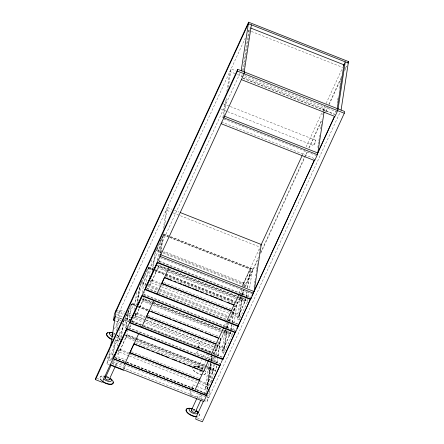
<?xml version="1.0" encoding="UTF-8"?>
<svg xmlns="http://www.w3.org/2000/svg" width="444" height="444" viewBox="0 0 444 444"><rect width="100%" height="100%" fill="white"/><g stroke="black" fill="none" stroke-linecap="round" stroke-linejoin="round"><path stroke-width="0.33" stroke-dasharray="2.22 1.67" d="M109.452 364.729L106.893 363.719L107.875 357.254L109.568 353.579L113.409 355.095M106.893 363.719L108.58 360.045L110.057 350.36M111.91 359.041L114.719 340.631M116.178 331.085L118.986 312.67L245.293 38.062M113.02 357.081L116.145 336.624M117.288 329.121L120.202 310.029L124.703 311.805M117.377 346.081L120.052 328.566M116.744 353.685L118.243 354.279L119.17 348.213M120.235 341.031L123.321 320.823M128.899 355.872L118.592 351.809L119.714 348.029M121.256 337.923L124.031 319.73M120.069 350.31L126.163 336.413L205.339 367.626M130.653 321.228L124.858 318.942L125.003 317.971L211.283 351.992M125.819 328.183L128.594 309.99M125.857 328.094L128.532 310.578M126.163 336.413L126.018 337.379L135.67 341.186M126.784 335.708L127.65 330.231M128.943 321.556L131.763 303.28L124.886 318.226M123.737 368.992L124.525 363.814M128.904 326.235L130.186 326.74L130.58 324.153M124.104 369.058L125.225 366.611L125.524 364.668M132.073 321.772L132.368 319.835M134.005 309.934L136.78 291.747M145.521 319.73L135.215 315.667L135.731 312.299M136.863 304.889L139.638 286.696M133.372 317.543L134.871 318.132L135.692 312.743M136.924 304.662L139.805 285.797L148.385 267.133L152.891 268.914M135.215 315.667L136.336 311.882M137.879 301.776L140.654 283.588M136.691 314.163L142.79 300.266L221.961 331.485M147.275 285.081L141.481 282.8L141.63 281.829M142.341 292.713L145.216 273.848M142.79 300.266L142.641 301.237L152.298 305.045M143.412 299.561L143.762 297.452M143.823 296.864L144.583 292.063M145.571 285.414L148.385 267.133M149.173 277.4L151.848 259.884M148.646 284.338L150.144 284.926L151.065 278.865M152.237 271.007L155.078 252.592L163.658 233.927L252.558 268.981L249.534 288.606M160.795 286.524L150.488 282.462L151.299 280.697L151.709 278.005M153.047 269.242L156.033 249.706M151.965 280.958L158.064 267.06L167.715 270.868M162.548 251.876L156.754 249.595L156.904 248.623M157.509 260.178L160.534 240.554M159.08 256.482L161.894 238.073M163.348 228.527L166.156 210.117L170.663 211.888M158.064 267.06L157.914 268.032L167.571 271.839M160.295 253.84L163.314 234.066M164.463 226.562L167.377 207.47L171.878 209.246M158.686 266.356L158.93 264.918M159.341 262.226L159.751 259.529M160.784 252.791L163.658 233.927M222.81 117.932L225.619 99.517M226.867 91.336L229.887 71.562L236.319 74.098M223.92 115.967L226.834 96.875M228.294 87.329L231.102 68.914L235.603 70.69M203.163 400.083L190.354 395.038L191.048 390.509M214.829 356.499L213.42 359.562L196.775 352.997L197.069 351.054M197.563 347.824L199.45 342.857L198.562 348.679M192.441 388.778L193.035 384.893L207.12 390.448M241.73 76.79L242.147 74.065M242.668 70.651L248.807 30.42L250.738 31.18M243.467 70.735L244.194 65.962M244.3 65.279L244.716 62.554M244.822 61.871L245.865 55.05M245.965 54.368L246.381 51.643M246.487 50.96L247.53 44.139M247.63 43.457L248.046 40.731M248.152 40.049L249.195 33.228M249.295 32.551L249.711 29.82M216.444 365.956L215.723 370.668L207.143 389.327L205.145 388.539L209.052 362.942M209.463 360.245L210.079 356.205L212.077 356.993L211.461 361.033M206.965 384.576L213.065 370.673L205.983 367.882M129.543 356.127L206.821 386.602L210.628 361.671M210.728 361L211.655 354.934M206.321 392.651L210.9 362.648M211.005 361.965L211.838 356.51M206.821 386.602L207.631 384.837L210.922 363.281M211.333 360.584L211.954 356.543M207.143 389.327L211.05 363.73M207.642 389.327L211.599 363.414M211.699 362.731L212.637 356.593M203.802 400.338L207.004 401.598L207.992 395.132L209.679 391.458L207.759 390.703M213.42 359.562L213.814 356.97M214.208 354.384L214.408 353.091L225.08 329.892M209.94 389.743L208.691 397.924L113.092 360.228M211.089 382.24L213.792 364.513M214.208 361.782L214.835 357.692M215.112 355.888L216.095 349.417M213.065 370.673L212.915 371.645L205.833 368.853M213.686 369.969L217.943 342.257M216.4 366.039L215.684 370.757L205.317 366.672M216.916 362.67L217.532 358.63M217.943 355.938L220.618 338.417L219.619 338.028M216.855 363.259L217.577 358.541M217.987 355.849L220.657 338.334L218.664 337.545M221.983 330.436L232.351 334.526L223.765 353.185L221.767 352.397L225.263 329.492M225.369 328.815L226.29 322.755M223.593 348.429L229.687 334.532L222.605 331.74M146.165 319.985L223.449 350.455L226.74 328.899M226.84 328.221L227.661 322.832M223.449 350.455L224.259 348.69L227.034 330.503M227.445 327.805L228.061 323.765M228.477 321.073L229.093 317.027M223.765 353.185L227.162 330.952M227.572 328.255L228.288 323.543M229.687 334.532L229.537 335.498L222.461 332.706M230.308 333.827L230.825 330.458M230.924 329.781L231.957 323.043M232.057 322.372L234.526 306.205M230.658 331.718L230.353 333.738L221.767 352.397M230.763 331.041L231.685 324.98M232.101 322.283L234.565 306.116M232.556 333.178L232.306 334.615L221.945 330.525M232.967 330.48L233.683 325.768M234.055 323.16L237.285 302.186L235.287 301.398M237.257 297.23L247.619 301.321L239.039 319.98L237.041 319.192L240.537 296.287M240.642 295.61L241.564 289.549M238.866 315.223L244.96 301.326L168.359 271.123M163.192 252.131L243.656 283.855L243.8 282.884M230.991 314.202L238.722 317.249L242.013 295.693M242.113 295.016L242.835 290.298M243.451 286.258L244.466 283.15L163.964 251.409M238.722 317.249L239.532 315.484L242.307 297.297M242.718 294.6L243.334 290.559M243.956 286.519L244.466 283.15M239.039 319.98L242.43 297.746M242.946 294.378L243.562 290.337M244.96 301.326L244.811 302.292L237.734 299.5M245.582 300.621L246.098 297.252M246.198 296.575L247.025 291.186M247.536 287.817L250.521 268.281M245.932 298.507L245.626 300.533L237.041 319.192M246.037 297.835L246.958 291.775M247.58 287.729L250.56 268.193L241.974 286.852M247.891 299.384L247.58 301.404L237.213 297.319M248.301 296.692L248.956 292.563M254.012 286.685L254.429 283.96M254.534 283.278L254.95 280.547M255.056 279.87L255.261 278.505M255.677 275.774L255.888 274.414M256.305 271.684L256.615 269.641M256.721 268.959L257.137 266.228M257.237 265.545L257.553 263.503M259.007 253.957L259.424 251.226M259.529 250.544L259.74 249.184M317.843 147.447L318.259 144.722M318.365 144.039L318.781 141.314M318.886 140.631L319.303 137.901M319.408 137.218L319.719 135.176M320.657 129.038L320.968 126.995M321.073 126.312L321.384 124.265M322.844 114.719L323.26 111.988M323.36 111.311L323.776 108.58L236.963 74.348M324.264 110.711L324.891 106.616M335.831 112.449L336.041 111.083M337.29 102.897L337.601 100.855M337.706 100.172L338.017 98.124M339.471 88.578L339.888 85.853M339.993 85.17L340.409 82.44M340.515 81.763L340.72 80.397M341.136 77.667L341.347 76.307M248.19 31.763L250.216 27.356M114.447 328.854L119.031 318.886M123.182 321.939L124.603 318.848M124.858 318.942L131.613 304.251L137.407 306.532M141.481 282.8L148.241 268.104L154.035 270.39M156.754 249.595L163.514 234.898L169.308 237.185M99.878 377.661L100.005 377.378M240.038 73.227L108.808 358.541L111.805 359.723M119.841 339.371L119.974 339.083M157.492 260.4L158.303 258.636M130.186 326.74L131.03 324.903M118.243 354.279L126.829 335.62M134.871 318.132L143.451 299.472M150.144 284.926L158.724 266.267M115.512 365.923L116.367 364.052M196.775 352.997L198.462 349.323M198.052 367.71L201.776 359.612M202.925 357.12L204.64 353.38M191.342 388.567L193.035 384.893M202.037 369.33L206.338 359.99M206.621 359.363L208.913 354.379M190.354 395.038L192.047 391.364M214.036 347.175L214.907 345.282M223.598 326.39L225.336 322.61M238.95 293.007L240.687 289.227M242.135 286.08L260.389 246.398M302.392 155.073L304.423 150.666M306.16 146.886L321.806 112.876M322.96 110.356L324.997 105.938M326.146 103.424L342.374 68.154M243.656 283.855L250.41 269.164L169.952 237.435M213.503 353.896L220.657 338.334M228.699 320.846L237.285 302.186M243.972 287.64L252.558 268.981M226.235 327.372L227.977 323.598M229.132 321.079L241.009 295.254M241.303 294.622L243.329 290.215M244.777 287.063L258.68 256.832M260.711 252.425L306.771 152.281M308.796 147.869L321.833 119.53M325.602 111.339L327.339 107.559M328.788 104.412L341.247 77.328M345.299 68.509L346.747 65.362M226.013 328.832L215.873 350.877L143.423 322.305M226.307 328.199L228.333 323.793M229.493 321.273L241.37 295.449M241.658 294.822L243.684 290.409M245.427 286.63L258.169 258.919M260.778 253.252L307.42 151.848M309.157 148.068L321.9 120.352M325.668 112.166L327.694 107.759M329.143 104.606L340.731 79.415M344.788 70.596L346.814 66.189M205.744 373.238L205.872 372.954M197.081 397.913L198.512 394.799M205.145 388.539L213.725 369.88M201.065 399.533L202.497 396.42M199.323 415.279L199.456 414.996M207.004 401.598L339.926 112.61M196.309 366.217L198.962 366.711M120.824 320.651L120.873 320.668A2.159 0.949 24.7 0 1 119.02 319.02A2.159 0.949 24.7 0 1 120.696 318.57L121.218 318.748A2.159 0.949 24.7 0 1 121.728 318.992M113.708 336.241L113.664 336.225A2.159 0.949 24.7 0 1 113.153 335.98M200.655 394.644L200.699 394.655A2.159 0.949 24.7 0 1 202.508 396.287A2.159 0.949 24.7 0 1 200.832 396.736L200.311 396.559A2.159 0.949 24.7 0 1 198.501 394.927A2.159 0.949 24.7 0 1 200.177 394.483M251.382 31.435L342.701 67.438M244.772 75.585L336.735 111.849M242.912 77.978L335.52 114.491M242.951 78.338L334.571 114.463M223.215 103.741L229.642 106.271M230.286 106.527L315.817 140.254M221.14 109.102L226.928 111.383M227.572 111.638L313.747 145.615M223.992 119.12L316.594 155.633M221.384 121.911L314.94 158.797M174.448 210.262L178.949 212.032M173.232 212.904L260.051 247.136M163.62 234.016L168.126 235.792M170.701 236.807L252.519 269.07M163.47 234.987L169.264 237.274M169.908 237.523L250.372 269.253M156.238 248.357L161.411 250.399M156.072 250.377L243.656 284.909M160.262 257.675L252.869 294.189M159.424 261.161L250.405 297.036M159.013 261.522L250.066 297.425M168.526 269.103L158.83 265.384L168.487 269.192M169.17 269.358L238.045 296.514M238.689 296.77L245.771 299.561L238.65 296.858M169.131 269.447L238.006 296.603M156.726 265.479L167.094 269.569M167.738 269.819L236.613 296.975M157.187 265.762L167.049 269.652M167.693 269.908L236.569 297.064M168.215 272.089L237.09 299.25M155.467 269.93L165.124 273.732M165.767 273.987L234.643 301.143M148.346 267.221L153.496 269.253M154.14 269.508L165.085 273.82M165.729 274.076L234.604 301.232M236.247 301.881L237.246 302.275M154.679 270.646L235.137 302.37M148.196 268.193L153.99 270.479M154.634 270.729L235.098 302.458M166.001 276.423L233.649 303.102M163.941 282.556L231.59 309.229M152.114 279.992L160.484 283.289M231.935 311.46L239.016 314.252M151.299 280.697L239.532 315.484M161.438 286.78L230.347 313.947M141.608 281.818L146.137 283.605M148.69 284.615L227.905 315.845M147.919 285.337L159.507 289.904M160.151 290.16L228.383 317.06M140.798 283.583L145.305 285.359M147.88 286.374L158.83 290.692M159.474 290.948L227.739 317.865M146.847 287.967L156.66 291.836M158.564 292.585L226.218 319.264M228.699 320.241L237.901 323.87M146.859 288.489L157.825 292.818M158.469 293.073L227.511 320.291M228.155 320.546L238.478 324.62M143.506 294.117L235.131 330.242M143.739 294.727L235.403 330.869M153.258 302.309L143.556 298.59L153.213 302.397M153.896 302.564L222.777 329.72M223.415 329.975L230.497 332.767L223.376 330.064M153.857 302.653L222.733 329.809M141.453 298.684L151.82 302.775M152.464 303.024L221.34 330.186M141.913 298.973L151.781 302.858M152.425 303.113L221.301 330.269M152.941 305.294L221.817 332.456M150.727 309.629L218.376 336.308M132.406 303.535L136.269 305.056M138.844 306.071L148.501 309.879M132.368 303.624L136.23 305.145M138.805 306.16L148.457 309.968M138.051 306.787L148.352 310.85M131.574 304.34L137.368 306.621M138.012 306.876L148.313 310.939M148.024 315.506L215.673 342.185M136.841 313.198L145.21 316.494M217.305 344.921L223.743 347.458M136.025 313.902L224.259 348.69M127.922 313.07L131.779 314.591M134.354 315.606L145.282 319.919M145.926 320.168L213.453 346.797M116.211 310.034L124.592 313.336M125.175 313.569L131.679 316.134M132.323 316.389L143.279 320.707M143.923 320.962L212.898 348.157M117.188 311.966L123.726 314.541M126.063 315.462L131.208 317.488M131.851 317.743L142.779 322.055M116.445 314.469L122.849 316.988M125.408 317.998L129.892 319.769M197.763 346.531L211.205 351.831M211.849 352.081L214.408 353.091M132.19 321.417L141.386 325.041M143.29 325.796L211.588 352.725M212.815 353.208L222.627 357.076M131.291 321.484L211.755 353.208M131.585 321.7L141.259 325.513M143.839 326.529L212.238 353.496M212.881 353.751L221.917 357.315M124.17 319.73L128.682 321.506M115.867 316.755L122.91 319.53M123.549 319.785L128.671 321.806M115.457 320.934L121.218 323.204M121.861 323.46L128.261 325.985M128.882 327.572L219.858 363.447M128.466 327.933L220.135 364.074M136.63 338.456L126.934 334.737L136.591 338.544M137.274 338.711L213.875 368.914L137.235 338.794M124.831 334.832L135.192 338.916M135.836 339.172L204.712 366.328M205.356 366.583L215.723 370.668M125.286 335.115L135.154 339.005M135.797 339.26L204.673 366.417M136.314 341.442L205.189 368.598M135.453 342.835L203.102 369.513M131.396 351.654L198.407 378.072M120.219 349.339L128.582 352.641M200.033 380.813L207.115 383.605M119.403 350.05L207.631 384.837M114.047 355.344L125.574 359.89M114.952 357.32L124.764 361.188M126.668 361.938L194.966 388.866M196.193 389.349L206.005 393.218M115.19 357.759L126.163 362.088M126.806 362.343L195.843 389.56M196.492 389.815L206.171 393.634M114.952 357.842L125.885 362.149M126.529 362.404L194.05 389.027M197.269 390.298L205.628 393.595M203.507 393.362L205.428 394.122M206.072 394.372L207.992 395.132M107.875 357.254L112.36 359.018M108.58 360.045L125.225 366.611M111.844 363.386L203.469 399.511M96.997 378.36L101.837 380.269M197.214 417.871L202.053 419.785M202.164 368.193L202.969 368.842A4.612 2.026 24.7 0 0 195.726 366.988M118.37 336.03L117.094 334.998A4.612 2.026 24.7 0 1 116.65 337.923M198.129 367.965A2.159 0.949 24.7 0 1 199.434 368.015L199.955 368.193A2.159 0.949 24.7 0 1 201.31 369.047M201.582 369.369A2.159 0.949 24.7 0 1 201.737 369.68M208.192 354.817A2.159 0.949 24.7 0 1 207.248 354.701L206.726 354.523A2.159 0.949 24.7 0 1 205.372 353.668M204.273 369.902A7.204 3.169 24.7 0 1 203.574 374.475M202.114 374.442A7.204 3.169 24.7 0 1 192.652 368.631M193.695 366.439A7.204 3.169 24.7 0 1 202.969 368.842M204.14 370.185A7.204 3.169 24.7 0 1 202.497 374.769M201.987 374.725A7.204 3.169 24.7 0 1 192.424 367.987M193.562 366.722A7.204 3.169 24.7 0 1 202.841 369.125M201.615 371.778A4.612 2.026 24.7 0 1 198.351 370.707M113.031 334.043A2.159 0.949 24.7 0 1 113.531 334.143L114.053 334.321A2.159 0.949 24.7 0 1 114.563 334.565M116.939 335.253A7.204 3.169 24.7 0 1 119.775 339.643A7.204 3.169 24.7 0 1 114.996 340.681M113.675 333.511A7.204 3.169 24.7 0 1 114.824 334.016M117.072 334.97A7.204 3.169 24.7 0 1 119.902 339.355A7.204 3.169 24.7 0 1 115.124 340.398M113.808 333.228A7.204 3.169 24.7 0 1 114.957 333.733M106.388 377.589A2.159 0.949 24.7 0 1 106.887 377.689L107.409 377.866A2.159 0.949 24.7 0 1 108.38 378.399M112.382 362.432A2.159 0.949 24.7 0 0 114.18 364.191L114.702 364.369A2.159 0.949 24.7 0 0 116.378 363.925A2.159 0.949 24.7 0 0 114.574 362.293L114.047 362.115A2.159 0.949 24.7 0 0 112.748 362.065M101.609 380.43A7.204 3.169 24.7 0 1 103.763 375.89M107.159 376.767A7.204 3.169 24.7 0 1 108.869 377.561M101.476 380.719A7.204 3.169 24.7 0 1 103.635 376.173M107.032 377.05A7.204 3.169 24.7 0 1 108.736 377.844M103.363 378.399A4.612 2.026 24.7 0 1 103.68 376.329M107.526 376.745A4.612 2.026 24.7 0 1 108.619 377.256M192.513 409.956A2.159 0.949 24.7 0 1 193.018 410.056L193.54 410.234A2.159 0.949 24.7 0 1 194.511 410.767M199.356 414.069A7.204 3.169 24.7 0 1 198.318 416.261M193.29 409.135A7.204 3.169 24.7 0 1 194.999 409.923M198.679 413.309A7.204 3.169 24.7 0 1 198.185 416.544M193.162 409.418A7.204 3.169 24.7 0 1 194.866 410.206M193.656 409.113A4.612 2.026 24.7 0 1 194.75 409.618M314.313 144.794A2.88 0.322 -68.5 0 0 315.878 140.326A2.88 0.322 -68.5 0 0 314.158 143.684A2.88 0.322 -68.5 0 0 314.313 144.794"/><path stroke-width="0.67" d="M244.361 71.956L244.089 73.732L102.17 382.284L95.516 379.659L95.782 377.883L237.701 69.331L344.577 111.466L344.305 113.248L202.386 421.8L195.732 419.175L196.004 417.393L203.53 401.026M114.818 320.679L113.536 320.174L114.524 313.708L248.601 22.2L348.485 61.583L341.081 110.09M110.684 346.27L116.211 310.034M113.165 357.592L112.987 358.774L206.543 395.665L203.84 401.543L110.284 364.652M113.453 358.613L126.967 329.226L219.863 365.856L206.343 395.243L113.453 358.613L113.725 356.837M130.075 322.472L142.241 296.02L235.137 332.65L222.971 359.096L130.075 322.472L130.347 320.69L141.647 296.131M145.349 289.26L157.515 262.815L250.405 299.445L238.245 325.89L145.349 289.26L145.621 287.484L157.209 262.299M95.516 379.659L237.429 71.107L237.701 69.331M241.197 70.707L248.601 22.2M244.194 71.889L251.376 24.836M194.694 390.648L199.423 380.358L199.695 378.582M208.391 360.073L208.208 361.261L203.48 371.545L133.894 344.106M206.543 395.665L206.815 393.889M220.502 363.703L220.23 365.479L126.673 328.588M223.204 357.825L222.932 359.601L129.376 322.71M141.947 295.382L235.503 332.273L235.686 331.085M238.245 325.89L238.422 324.703M235.503 332.273L238.206 326.396L238.478 324.62M157.22 262.176L250.777 299.067L250.96 297.88M250.777 299.067L253.48 293.19L253.752 291.414L253.213 292.585M221.112 123.687L314.674 160.578L317.377 154.701L317.643 152.925M317.377 154.701L223.815 117.81L224.087 116.034L317.81 152.986L324.059 112.071M337.151 109.119L343.917 64.796L250.671 28.028M337.917 108.841L337.651 110.623L334.948 116.5L241.386 79.609M338.084 108.908L345.266 61.855L343.428 65.856M115.989 311.488L248.379 23.654L348.263 63.037M106.521 334.116L106.654 333.833M113.536 320.174L115.224 316.505M114.014 356.21L126.668 328.699M105.217 378.005L111.239 364.924M109.207 379.626L114.935 367.166M149.212 310.578L146.509 316.455L216.095 343.895L218.798 338.017M125.108 363.209L138.622 333.821M141.73 327.062L153.896 300.616M157.004 293.856L169.17 267.41M260.778 245.549L302.103 155.705M203.524 371.223L199.473 380.036L129.887 352.603L133.938 343.784L137.163 345.055M234.071 304.812L231.368 310.689L161.783 283.25L164.485 277.372L171.573 280.164M211.316 354.501L216.045 344.217L146.459 316.777M223.482 328.055L218.753 338.339L149.167 310.9M226.59 321.295L231.318 311.011L161.733 283.572M238.755 294.849L234.021 305.133L164.435 277.694M347.907 62.843L348.485 61.583M191.347 410.373L196.792 398.534M195.338 411.993L200.782 400.155M222.122 360.173L222.932 358.413M206.138 395.354L220.618 363.869M221.201 362.609L222.067 360.722M222.649 359.462L235.392 331.757M236.841 328.61L251.321 297.125M251.898 295.865L314.457 159.851M317.105 154.096L334.443 116.4M253.785 292.191L314.624 159.923M317.81 152.997L334.61 116.467M237.429 71.107L344.305 113.248M180.236 212.543L261.266 244.489L254.085 291.541L160.195 254.523M159.923 256.299L253.48 293.19M174.153 281.185L176.085 281.946M178.66 282.961L181.885 284.232M183.172 284.737L186.391 286.008M187.684 286.519L190.903 287.79M192.191 288.295L198.635 290.837M200.571 291.597L203.147 292.613M205.722 293.634L207.659 294.394M210.234 295.41L213.453 296.681M214.746 297.186L217.965 298.457M219.253 298.967L222.477 300.238M227.628 302.27L230.208 303.285M231.496 303.79L233.427 304.556M144.65 289.505L238.206 326.396M151.149 311.338L154.368 312.609M155.655 313.12L158.88 314.391M160.167 314.896L171.123 319.214M173.055 319.98L176.917 321.5M178.211 322.011L181.429 323.282M182.717 323.787L185.942 325.058M187.229 325.569L190.448 326.84M191.741 327.345L198.179 329.886M200.116 330.647L202.692 331.662M205.267 332.678L208.491 333.949M209.779 334.46L213.003 335.731M214.291 336.236L217.51 337.507M138.45 345.565L144.894 348.102M146.825 348.867L149.406 349.883M151.981 350.899L153.913 351.659M156.493 352.675L159.712 353.946M161 354.456L164.225 355.727M165.512 356.232L168.731 357.503M172.599 359.03L176.468 360.55M179.043 361.566L180.974 362.332M183.555 363.347L185.487 364.108M188.062 365.123L191.286 366.394M192.574 366.905L197.73 368.936M199.661 369.697L202.236 370.712M129.837 352.925L199.423 380.358M110.09 364.979L123.537 370.285M109.579 333.427L109.596 333.594A4.612 2.026 24.7 0 0 112.449 336.841M112.693 335.692A2.159 0.949 24.7 0 1 112.587 334.027M112.243 339.455A7.204 3.169 24.7 0 1 106.638 334.127A7.204 3.169 24.7 0 1 112.066 332.656M112.11 339.738A7.204 3.169 24.7 0 1 107.664 332.85M109.28 332.578A7.204 3.169 24.7 0 1 110.279 332.628M109.596 333.594A4.612 2.026 24.7 0 1 113.059 332.839M109.035 379.043A2.159 0.949 24.7 0 1 107.537 379.947L107.015 379.77A2.159 0.949 24.7 0 1 105.339 377.789M105.583 377.639A2.159 0.949 24.7 0 1 105.944 377.572M103.974 379.093A4.612 2.026 24.7 0 0 110.001 381.468A4.612 2.026 24.7 0 0 110.451 378.543A7.204 3.169 24.7 0 1 112.188 383.894A7.204 3.169 24.7 0 1 102.908 381.49M104.423 376.168A4.612 2.026 24.7 0 1 106.416 376.384M113.098 381.984A7.204 3.169 24.7 0 1 110.201 384.449A7.204 3.169 24.7 0 1 102.78 381.773M110.761 379.143A7.204 3.169 24.7 0 1 111.594 379.859M195.166 411.41A2.159 0.949 24.7 0 1 193.667 412.31L193.146 412.132A2.159 0.949 24.7 0 1 191.469 410.156M191.714 410.006A2.159 0.949 24.7 0 1 192.069 409.94M196.581 410.905A4.612 2.026 24.7 0 1 195.527 413.841A4.612 2.026 24.7 0 1 189.349 410.534A4.612 2.026 24.7 0 1 192.546 408.752M197.158 416.511A7.204 3.169 24.7 0 1 186.785 411.71A7.204 3.169 24.7 0 1 191.553 408.563M196.553 410.883A7.204 3.169 24.7 0 1 198.535 412.665M196.57 416.816A7.204 3.169 24.7 0 1 187.424 412.903A7.204 3.169 24.7 0 1 188.306 408.508M189.766 408.541A7.204 3.169 24.7 0 1 190.853 408.719M196.426 411.166A7.204 3.169 24.7 0 1 197.724 412.221"/></g></svg>
